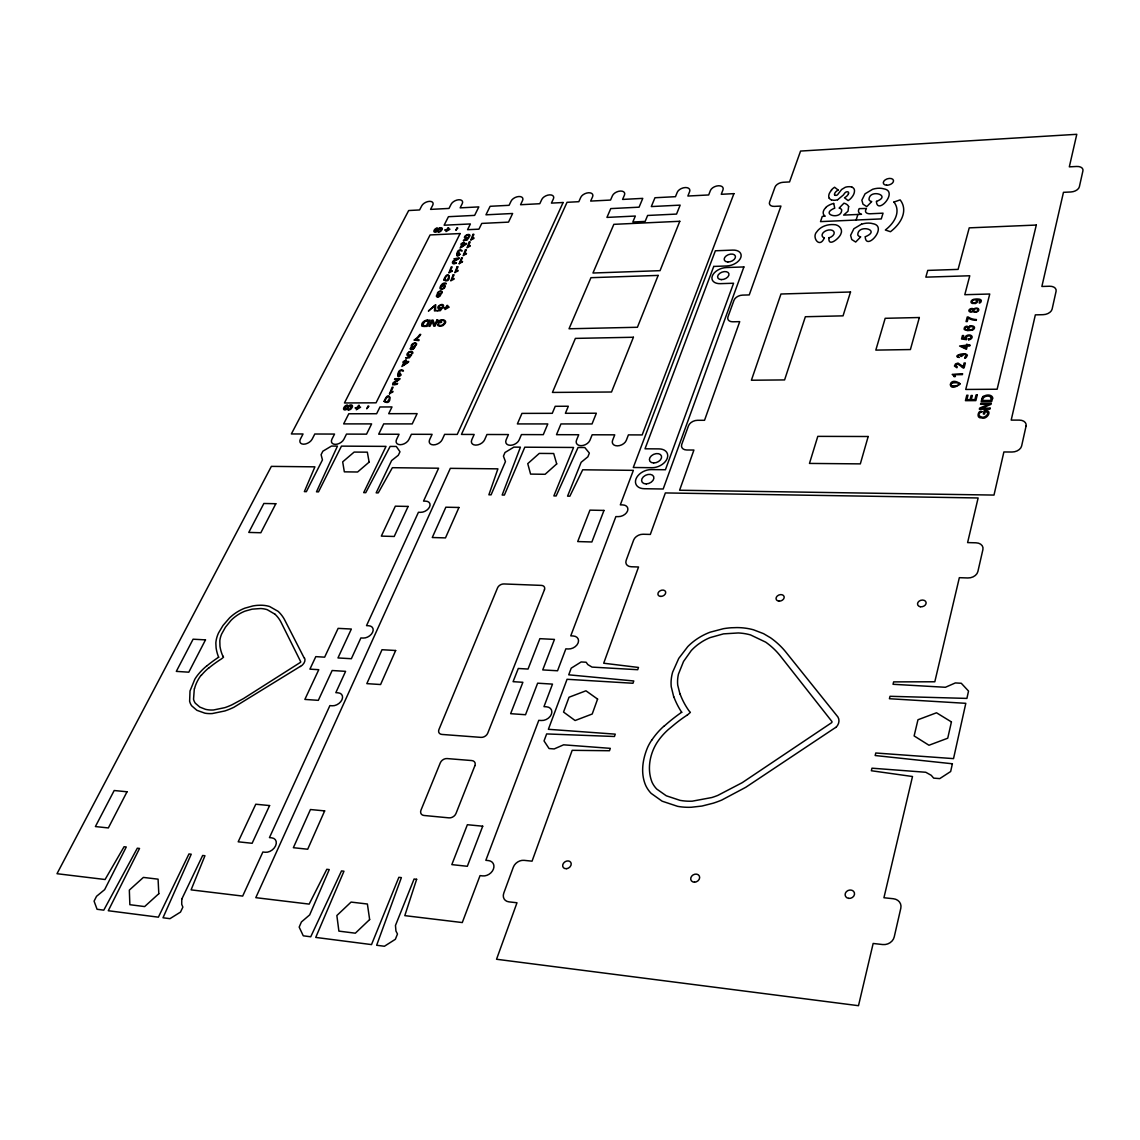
<?xml version="1.0" encoding="UTF-8"?>
<svg xmlns="http://www.w3.org/2000/svg" width="1140" height="1140" viewBox="0 0 1140 1140"><rect width="100%" height="100%" fill="white"/><g stroke="black" fill="none" stroke-linecap="round" stroke-linejoin="round"><path stroke-width="1.5" d="M385.049 401.38L385.22 400.439A12.64 7.795 -27.9 0 1 386.474 397.988L387.23 397.176A1.724 1.069 -28 0 1 389.638 397.133L389.424 398.259A11.771 7.225 -28.2 0 1 388.07 400.867L387.344 401.594A1.681 1.04 -28 0 1 385.078 401.536M968.644 339.748L968.744 338.865M992.384 398.715L991.715 401.465L981.227 401.508L981.868 398.886M976.196 320.383L976.424 319.514A13.737 8.949 -14.5 0 1 973.745 319.243A15.917 10.36 -14.5 0 1 968.202 316.977L967.233 317.006L966.05 321.58L967.261 321.551L968.159 318.089M194.299 688.831L193.543 699.262A25.365 16.687 -35.6 0 0 195.325 703.223L199.842 707.099L205.457 709.322A34.271 22.558 -35.4 0 0 213.565 709.978L224.851 707.641A53.024 34.727 -35.1 0 0 231.962 704.805L243.433 698.62L300.476 662.354A1.995 1.339 -33.8 0 0 300.732 661.756L281.238 622.639A69.583 45.329 -34.9 0 0 274.854 614.075M856.111 220.02L857.879 214.519M974.415 328.078L974.073 328.847A3.135 2.066 -14.7 0 1 972.164 330.158M448.79 276.963L448.889 275.98A1.639 0.955 -25.7 0 0 446.609 276.037L445.94 276.806A11.97 7.025 -25.6 0 0 444.828 279.001L444.671 279.856M451.853 271.334L452.209 270.622A6.797 3.976 -25.6 0 0 449.873 271.577L452.167 266.917L451.241 266.959L448.889 272.916A5.429 3.178 -25.6 0 1 451.853 271.391M441.636 285.869L443.531 283.86L446.324 283.817A2.18 1.282 -25.8 0 0 445.598 283.091L444.401 283.048A2.736 1.61 -25.8 0 0 442.405 283.874L442.064 284.173A4.189 2.465 -25.8 0 0 441.565 284.672L440.781 285.798A13.851 8.165 -25.7 0 0 440.368 286.625L439.969 287.893A3.32 1.952 -25.9 0 0 440.011 288.306A2.793 1.639 -25.9 0 0 441.622 289.218M400.525 373.692C400.667 373.393 397.347 371.455 401.508 370.472C405.213 372.951 403.104 368.006 399.399 370.643C396.934 373.664 396.891 379.948 401.038 374.618A1.61 0.983 -27.5 0 1 398.416 375.73A1.61 0.983 -27.5 0 1 398.957 373.834M459.434 253.379C459.249 253.308 456.641 250.843 460.646 250.501C464.222 252.752 460.916 247.751 457.952 250.942C456.1 253.878 456.185 258.88 459.962 254.191M410.215 355.381L408.975 357.077L405.612 357.903L409.374 357.846L411.797 354.526L410.956 354.426A2.052 1.24 -27.1 0 1 408.149 354.526A2.052 1.24 -27.1 0 1 409.816 352.303A2.052 1.24 -27.1 0 1 411.868 353.215M441.123 308.313L439.926 309.952L436.62 310.778L440.339 310.679L442.691 307.472L441.85 307.387A2.023 1.197 -26.1 0 1 439.071 307.515A2.023 1.197 -26.1 0 1 440.681 305.363A2.023 1.197 -26.1 0 1 442.733 306.218M467.657 238.032L466.517 239.571L463.296 240.397L466.916 240.241L469.167 237.22L468.341 237.163A1.952 1.126 -25 0 1 465.647 237.334A1.952 1.126 -25 0 1 467.186 235.296A1.952 1.126 -25 0 1 469.181 236.066M824.377 237.69C819.817 249.176 811.409 237.291 816.725 231.905C820.415 226.546 827.327 224.167 833.654 224.609C838.556 224.323 843.401 229.254 840.807 234.099C839.197 238.46 827.683 247.864 828.965 237.605M835.734 727.377L745.731 787.312L721.677 800.095A88.92 69.141 -25.4 0 1 713.184 803.201L701.955 806.051L691.196 807.263A61.019 47.908 -25.7 0 1 677.659 806.351L662.141 801.192L651.139 793.369A46.982 36.936 -26.4 0 1 645.739 785.531C640.381 773.319 642.618 759.069 647.72 747.156A50.474 39.558 -26 0 1 651.667 740.188M439.185 228.242L437.888 229.425A24.14 13.837 -25.2 0 0 437.389 230.023L435.722 231.377L434.924 230.494A4.389 2.508 -25.4 0 1 435.138 230.038L435.651 229.397A1.439 0.827 -25.5 0 1 436.463 228.926L437.475 228.029A2.551 1.454 -25.5 0 0 436.164 228.356A2.365 1.339 -25.5 0 0 435.152 229.012L435.01 229.126A4.46 2.537 -25.4 0 0 434.197 230.252A4.061 2.309 -25.4 0 0 433.898 231.292L433.941 231.506A2.166 1.226 -25.5 0 0 434.197 231.905A2.109 1.197 -25.5 0 0 437.033 231.477M300.39 666.344L233.843 707.299A58.211 38.119 -35.1 0 1 224.879 710.947L212.254 713.555A38.233 25.166 -35.4 0 1 204.872 713.17L196.892 710.305L191.705 705.831A29.441 19.352 -35.6 0 1 189.625 701.257L190.01 690.982L194.783 679.326A31.963 21.005 -35.4 0 1 198.374 674.239A41.468 27.346 -35.4 0 1 206.882 665.774M396.934 381.116L393.414 383.824L394.768 384.579L397.646 383.339L396.82 384.337L392.659 384.821L393.2 382.655L397.589 379.991A4.204 2.565 -27.6 0 0 398.43 379.463L394.54 379.506L394.924 378.708L400.097 378.651A2.095 1.282 -27.6 0 1 399.713 379.221A7.709 4.702 -27.6 0 1 396.905 381.059M455.615 259.863C450.955 260.504 451.483 266.147 456.47 262.87C456.727 262.927 449.431 263.625 456.299 260.177M455.743 259.792L456.912 259.165A3.976 2.309 -25.4 0 0 457.696 258.68L453.948 258.823L459.278 257.911A1.981 1.154 -25.4 0 1 458.921 258.424M957.971 385.363L956.161 385.762M837.601 199.785L843.386 194.983A23.014 13.965 -17.4 0 1 845.125 192.674L845.467 192.404A1.796 1.083 -17.7 0 1 846.906 191.805A1.895 1.14 -17.7 0 1 848.502 192.346A4.546 2.75 -17.8 0 1 848.459 193.643M893.874 202.079L900.13 199.899A41.097 25.223 -17.3 0 1 890.468 231.719L885.324 230.009A36.138 22.173 -17.4 0 0 893.931 202.051M861.584 224.124L853.874 228.741L850.597 235.339L851.737 239.5L855.684 242.051L860.729 236.849A6.284 3.89 -17.3 0 1 857.807 234.926C857.579 223.597 881.776 229.952 865.488 236.65M952.043 383.111L953.582 382.826A14.535 9.89 -15 0 1 957.358 382.841L958.526 383.168M972.092 330.201L967.547 330.629L964.426 329.617A3.021 1.995 -14.8 0 1 964.112 328.976L964.511 327.437A2.636 1.738 -14.8 0 1 966.065 326.368L967.162 326.14L967.062 326.995A2.537 1.667 -14.8 0 0 965.822 327.365A1.867 1.226 -14.8 0 0 965.309 328.976M834.409 208.278C819.232 214.619 841.876 220.49 841.676 209.845A5.971 3.634 -17.9 0 0 839.111 208.107L843.956 203.177A12.284 7.495 -17.9 0 1 848.687 206.625M876.575 201.353C892.25 195.41 868.937 188.357 869.022 199.742A6.17 3.748 -17.1 0 0 871.744 201.566L866.813 206.611L863.009 204.217L861.854 200.213L865.06 193.814L872.642 189.283A14.321 8.707 -17.1 0 1 883.87 188.855C898.99 191.335 877.087 215.759 876.418 201.381M970.197 326.097L971.551 325.912A4.018 2.651 -14.7 0 1 973.418 326.24A3.164 2.08 -14.7 0 1 974.444 328.078M975.227 303.397L972.534 303.454A3.135 2.038 -14.7 0 1 971.579 303.012A3.263 2.123 -14.7 0 1 971.266 302.698A2.964 1.924 -14.7 0 1 971.024 302.143L971.066 301.487A3.292 2.138 -14.7 0 1 973.118 299.521A3.89 2.522 -14.7 0 1 973.888 299.279L976.054 298.993A16.231 10.574 -14.7 0 1 977.393 298.979L979.189 299.136A4.902 3.192 -14.6 0 1 979.958 299.336L980.372 299.521A3.206 2.08 -14.6 0 1 981.298 300.946L980.885 302.072A2.551 1.653 -14.6 0 1 979.36 303.112C978.49 303.212 982.338 298.794 977.023 299.806M438.558 324.159C435.038 326.24 442.776 327.123 443.945 324.629C449.844 319.913 438.9 317.205 438.017 323.076L441.679 322.278L439.399 322.335C440.168 318.887 447.507 320.497 443.531 323.988A3.078 1.853 -26.2 0 1 440.268 325.513A3.078 1.853 -26.2 0 1 438.43 324.188M468.953 236.108L469.894 235.994A2.779 1.596 -25 0 0 468.996 234.527A2.779 1.596 -25 0 0 466.146 235.225A2.893 1.667 -25 0 0 464.593 237.889A2.893 1.667 -25 0 0 467.714 238.217M442.491 306.261L443.46 306.161A2.879 1.71 -26.1 0 0 442.562 304.565A2.879 1.71 -26.1 0 0 439.627 305.264A2.993 1.781 -26.1 0 0 437.988 308.113A2.993 1.781 -26.1 0 0 441.194 308.527M411.184 347.857L410.101 348.612A2.294 1.382 -27 0 0 410.842 349.396L412.538 349.367A2.622 1.582 -27 0 0 413.407 349.054L416.656 344.081A2.793 1.681 -26.9 0 0 415.715 343.083L414.932 342.983M411.626 353.272L412.609 353.172M441.679 289.19L442.434 289.09A2.537 1.496 -25.9 0 0 443.175 288.833A2.793 1.639 -25.9 0 0 443.674 288.577A2.679 1.582 -25.9 0 0 444.5 287.907L445.312 286.268A2.608 1.539 -25.9 0 0 445.213 285.798A2.75 1.624 -25.9 0 0 444.899 285.428A2.365 1.397 -25.9 0 0 444.23 285.185A2.736 1.61 -25.9 0 0 443.788 285.171A2.608 1.539 -25.9 0 0 441.422 286.055M459.221 263.725L461.543 257.825L462.455 257.783L460.19 262.399A6.769 3.962 -25.3 0 1 462.526 261.473L462.184 262.157A5.415 3.164 -25.3 0 0 459.192 263.711M427.372 320.212L430.165 320.141L427.101 326.368L424.422 326.425M415.316 339.919L419.149 339.848L418.779 340.603L414.02 340.091A13.78 8.237 -26.9 0 0 418.522 336.143A11.899 7.111 -26.9 0 0 419.805 334.419L420.745 334.405A12.554 7.51 -26.9 0 1 415.274 339.863M954.194 376.556L955.406 376.542A8.208 5.543 -15.1 0 0 954.365 374.718L962.388 374.632L962.616 373.735L952.185 374.419A6.569 4.432 -15.1 0 1 954.08 376.585M389.495 393.87L392.146 387.244L393.101 387.23L390.564 392.402A7.168 4.403 -27.9 0 1 393.015 391.419L392.63 392.189A5.743 3.52 -27.9 0 0 389.467 393.841M961.12 356.478C962.231 356.549 964.298 352.588 966.264 355.253C962.559 359.613 966.079 359.228 967.39 355.195C965.267 351.362 951.031 356.521 959.41 357.404A1.853 1.24 -14.9 0 1 958.213 355.495A1.853 1.24 -14.9 0 1 961.277 355.096M965.495 338.594L962.944 338.267L963.642 335.545L962.431 335.573L961.533 339.007L966.535 339.649L966.934 338.822A2.365 1.568 -14.7 0 1 967.504 336.272A2.365 1.568 -14.7 0 1 970.881 336.742A2.365 1.568 -14.7 0 1 968.758 339.079M952.171 385.705L951.245 385.434M838.028 189.938L834.594 187.245A12.027 7.268 -17.8 0 0 831.331 190.095M274.811 614.104L267.259 609.701A34.642 22.586 -34.1 0 0 260.69 608.532L252.211 609.145L245.228 611.068A26.163 17.014 -33.9 0 0 237.719 614.916L236.692 615.614A27.403 17.827 -34 0 0 231.049 620.345L225.407 627.271L221.602 634.096A31.293 20.392 -34 0 0 219.82 640.78L219.963 646.18A78.247 51.471 -33.1 0 0 222.913 656.241M304.294 658.222L284.943 620.445A73.972 48.194 -34.9 0 0 278.132 611.368L269.667 606.551A39.658 25.864 -34.1 0 0 260.704 605.226L257.384 605.354A44.375 28.97 -34.2 0 0 252.852 605.953L244.872 608.161A30.181 19.622 -33.9 0 0 237.448 611.838A32.034 20.848 -34 0 0 235.068 613.405A31.35 20.392 -33.9 0 0 229.511 617.951L222.998 625.49L218.566 632.899A36.38 23.726 -34 0 0 215.845 643.031L216.101 647.862A85.03 55.96 -33 0 0 218.652 657.267M222.998 656.198L223.511 657.224L222.058 658.407A3.135 2.038 -34.9 0 1 221.459 658.877A85.828 57.584 -35.6 0 0 208.919 667.926M848.616 206.639L848.003 211.228L843.629 215.104L861.512 214.292A8.664 5.287 -17.3 0 1 858.862 212.425A7.51 4.589 -17.3 0 1 858.677 209.831L858.904 209.19A4.389 2.679 -17.4 0 1 859.232 208.606L866.443 208.506A6.783 4.147 -17.2 0 0 865.987 209.304L865.745 209.931A6.413 3.919 -17.2 0 0 865.673 211.883A6.042 3.705 -17.2 0 0 866.842 213.109A5.871 3.591 -17.2 0 0 868.423 213.636A6.812 4.161 -17.2 0 0 870.119 213.779L883.044 213.166L881.263 218.909L820.515 221.616L822.268 216.415L825.218 216.172A10.431 6.356 -18 0 1 823.451 214.178A10.873 6.626 -18 0 1 825.816 207.637M679.967 694.018L677.716 685.111A49.59 37.763 -23.4 0 1 678.443 674.153L683.53 661.471L691.211 650.641A43.063 32.675 -23.4 0 1 698.393 644.2L701.556 642.034A41.111 31.179 -23.4 0 1 710.02 637.63L723.501 633.869L738.321 632.957A54.919 41.881 -23.5 0 1 750.476 634.894L765.695 642.148A110.338 84.901 -25.4 0 1 780.544 656.212L831.972 721.577A3.235 2.551 -19.9 0 1 831.773 722.589L742.226 782.667L717.758 795.435A80.983 62.985 -25.4 0 1 711.845 797.53L692.222 801.178A54.535 42.821 -25.7 0 1 680.138 800.38L666.287 795.791L656.711 789.037A40.484 31.82 -26.3 0 1 652.052 782.24C646.879 769.272 649.757 753.825 657.239 742.268A59.223 46.626 -25.6 0 1 668.068 729.771L674.481 724.427A116.508 93.551 -24.5 0 1 687.278 715.036M673.697 696.725L671.232 686.707A57.527 43.819 -23.4 0 1 672.629 672.173L678.742 658.421L687.791 646.594A49.262 37.378 -23.4 0 1 694.688 640.595A50.701 38.504 -23.4 0 1 698.336 638.087A47.752 36.224 -23.4 0 1 710.12 632.201L723.416 628.696A70.409 53.837 -23.6 0 1 731.239 627.769L737.096 627.584A62.871 47.951 -23.5 0 1 753.554 629.822L763.544 633.655L770.498 637.759A117.32 90.274 -25.4 0 1 786.329 652.664L837.9 716.96A11.286 8.921 -19.9 0 1 835.891 727.477M865.217 236.721C865.816 251.783 888.288 226.404 873.026 223.725A14.535 9.006 -17.3 0 0 861.598 224.181M833.753 203.39L834.736 208.192M982.01 411.811C979.004 408.619 975.213 418.508 981.426 417.896C987.14 420.404 993.638 409.003 984.134 410.742L983.35 414.02L984.561 414.02L985.102 411.768C991.501 411.725 984.661 419.434 980.785 416.656A3.734 2.565 -14.1 0 1 979.06 414.191A3.734 2.565 -14.1 0 1 981.982 411.711M424.451 326.368A5.572 3.334 -26.5 0 1 422.014 326.111M422.27 325.883A4.774 2.85 -26.5 0 1 422.741 322.392A4.774 2.85 -26.5 0 1 427.443 319.998M408.747 352.174A2.936 1.767 -27.1 0 1 411.725 351.476A2.936 1.767 -27.1 0 1 412.68 353.158M410.272 355.609A3.05 1.838 -27.1 0 1 407.051 355.139A3.05 1.838 -27.1 0 1 408.79 352.246M411.212 347.857A2.195 1.325 -27 0 0 411.198 348.569A1.61 0.969 -27 0 0 412.951 348.598M415.017 346.332A2.608 1.568 -26.9 0 1 412.253 347.216A2.451 1.468 -26.9 0 1 411.583 346.916A2.893 1.738 -26.9 0 1 411.269 346.531A2.708 1.624 -26.9 0 1 411.17 346.019L411.412 345.206A3.491 2.109 -26.9 0 1 412.409 343.952A2.736 1.653 -26.9 0 1 414.932 342.969M414.875 346.361A4.46 2.693 -27 0 1 413.079 348.712M399.057 373.991A2.266 1.382 -27.5 0 1 400.368 373.678M444.7 279.998A1.596 0.941 -25.7 0 0 446.923 279.998L447.55 279.3A11.144 6.527 -25.8 0 0 448.747 276.963M459.805 254.206A1.525 0.884 -25.3 0 1 457.468 255.246A1.525 0.884 -25.3 0 1 457.938 253.55M458.038 253.693A2.152 1.254 -25.3 0 1 459.278 253.379M459.007 258.466A7.31 4.247 -25.4 0 1 456.285 260.12M439.157 228.2A2.309 1.311 -25.4 0 1 442.12 228.542M442.22 228.513A3.776 2.152 -25.4 0 1 441.95 229.71L441.151 230.864A2.907 1.653 -25.4 0 1 438.188 232.218L438.515 231.506A2.565 1.468 -25.4 0 0 439.555 231.235A1.653 0.941 -25.4 0 0 440.111 230.907L441.223 228.798L439.313 228.998A2.936 1.667 -25.4 0 0 439 229.297L437.461 231.064A3.121 1.767 -25.5 0 1 437.005 231.463M352.388 405.982A2.508 1.525 -28.7 0 0 349.282 405.413L347.871 406.809A26.177 16.088 -28.5 0 0 347.315 407.507L345.591 409.003L344.679 407.921A4.76 2.907 -28.7 0 1 344.95 407.379L345.52 406.652A1.568 0.955 -28.8 0 1 346.403 406.139L347.515 405.113A2.764 1.681 -28.8 0 0 346.118 405.441A2.565 1.568 -28.8 0 0 345.007 406.168L344.864 406.31A4.845 2.95 -28.8 0 0 343.938 407.607A4.403 2.693 -28.8 0 0 343.567 408.818L343.596 409.075A2.351 1.425 -28.8 0 0 343.853 409.574A2.28 1.397 -28.8 0 0 346.859 409.203A3.377 2.052 -28.8 0 0 347.329 408.747L349.054 406.724A3.178 1.938 -28.7 0 1 349.396 406.353L351.434 406.225L350.251 408.605A1.796 1.097 -28.7 0 1 349.538 409.046A2.779 1.696 -28.7 0 1 348.413 409.303L348.028 410.158A3.149 1.924 -28.7 0 0 351.262 408.704L352.16 407.351A4.104 2.494 -28.7 0 0 352.488 405.94M440.24 294.206A2.223 1.311 -26 0 1 439.427 296.457A2.223 1.311 -26 0 1 436.549 296.557A2.223 1.311 -26 0 1 437.917 294.291M437.86 294.405A2.608 1.539 -26 0 1 438.644 291.712A2.608 1.539 -26 0 1 442.12 291.626A2.608 1.539 -26 0 1 440.168 294.348M825.602 207.566A12.284 7.481 -18 0 1 833.54 203.476M824.177 237.875A6.27 3.876 -18.1 0 1 824.505 231.562A6.27 3.876 -18.1 0 1 833.71 231.392A6.27 3.876 -18.1 0 1 829.25 237.776M834.452 194.869A7.011 4.232 -17.8 0 1 838.156 190.066M834.68 194.812A1.738 1.054 -17.9 0 0 836.105 195.368A1.582 0.955 -17.9 0 0 837.487 194.755L837.644 194.584A19.579 11.785 -18.2 0 0 838.841 193.016L841.662 189.468L845.196 187.331A6.612 3.99 -17.7 0 1 848.274 186.732A8.18 4.945 -17.7 0 1 851.908 187.088M851.865 187.145A7.923 4.788 -17.7 0 1 853.86 188.613A10.702 6.47 -17.8 0 1 854.487 190.793A17.684 10.673 -17.9 0 1 851.665 197.462A12.797 7.738 -17.8 0 1 848.131 200.597L844.469 197.776A8.507 5.144 -17.8 0 0 848.502 193.643M837.587 199.742A7.168 4.332 -17.9 0 1 831.431 199.757M831.331 199.856A8.222 4.959 -17.9 0 1 829.35 198.246M829.151 198.317A14.478 8.749 -17.8 0 1 831.587 190.166M951.073 385.434A1.938 1.311 -15 0 1 951.786 383.211M958.583 383.111A1.995 1.354 -14.9 0 1 957.999 385.42M956.161 385.719A13.509 9.12 -14.9 0 1 952.171 385.705M963.272 367.721A2.422 1.624 -14.7 0 0 964.127 367.807L965.352 362.99L964.112 363.005L963.2 366.624A4.845 3.249 -14.7 0 1 962.516 366.097L958.013 363.076L955.534 363.888L954.437 366.026L956.859 367.764L957.272 366.866L955.548 365.498L957.657 363.974L960.792 366.011A8.906 5.971 -14.6 0 0 963.143 367.821M960.991 355.253A2.608 1.738 -14.9 0 1 961.163 356.321M968.644 339.805A3.377 2.237 -14.7 0 0 971.779 338.096A3.377 2.237 -14.7 0 0 971.365 335.687A3.506 2.323 -14.7 0 0 966.763 335.545A3.506 2.323 -14.7 0 0 965.11 338.751M969.256 326.425A3.007 1.981 -14.7 0 1 970.111 326.111M965.096 329.147A5.13 3.377 -14.7 0 0 968.644 329.66A3.007 1.981 -14.7 0 1 967.874 327.665A2.821 1.853 -14.7 0 1 968.558 326.909A3.334 2.195 -14.7 0 1 969.314 326.425M976.21 320.34A14.507 9.448 -14.5 0 1 968.259 318.003M973.204 311.277A2.608 1.696 -14.7 0 1 969.428 311.633A2.608 1.696 -14.7 0 1 970.083 309.011A2.608 1.696 -14.7 0 1 973.731 309.154M973.531 309.168A3.064 1.995 -14.6 0 1 978.134 308.555A3.064 1.995 -14.6 0 1 977.279 311.733A3.064 1.995 -14.6 0 1 972.962 311.277M976.781 299.82A2.893 1.881 -14.7 0 1 977.664 301.43A3.206 2.08 -14.7 0 1 977.493 301.858A2.779 1.796 -14.7 0 1 976.866 302.599A3.206 2.08 -14.7 0 1 975.071 303.539M981.968 398.886A6.74 4.603 -14 0 1 983.136 396.335M983.464 396.492A5.771 3.947 -14 0 1 989.705 395.209A5.771 3.947 -14 0 1 992.755 398.686M194.513 688.788A37.335 24.61 -35.3 0 1 200.996 675.35M201.281 675.436A37.064 24.439 -35.4 0 1 208.848 667.855M304.565 658.051A7.595 5.102 -33.9 0 1 300.476 666.501M206.939 665.831A93.893 63.071 -35.6 0 1 218.695 657.182M651.724 740.216A66.263 52.169 -25.6 0 1 663.793 726.266M663.922 726.365A151.891 123.163 -24.1 0 1 681.734 712.215M681.706 712.343A135.746 103.327 -20.4 0 1 673.769 696.697M680.067 693.975A124.859 95.048 -20.5 0 0 688.93 710.733L690.37 712.372L688.175 714.353A4.959 3.819 -25.4 0 1 687.306 715.065M991.273 397.931L990.76 400.453L982.68 400.482C982.11 396.022 989.705 394.497 991.273 397.931M181.773 899.132L181.73 904.348L182.87 907.112L180.505 912.085L169.96 918.669L163.006 917.771L191.235 854.202L188.955 853.96L158.389 917.173L108.272 910.732L139.536 848.445L137.313 848.203L103.783 910.148L97.071 909.278L94.078 901.142L96.544 896.297L104.652 889.627L126.269 846.977L124.075 846.735L105.079 879.51L57 873.71L271.377 466.374L314.911 466.844L304.352 491.625L306.361 491.654L322.449 459.905L321.095 454.675L322.862 451.212L331.469 446.068L337.454 446.111L316.478 491.825L318.502 491.867L341.459 446.125L386.032 446.381L363.674 492.637L365.741 492.68L390.136 446.41L396.307 446.453L399.983 451.753L398.302 455.273L391.618 460.546L376.157 492.851L378.252 492.893L392.374 467.699L438.601 468.212L423.539 501.116L425.676 501.158A7.453 4.888 -28.8 0 1 429.595 506.873A7.453 4.888 -28.8 0 1 420.575 512.33L418.423 512.288L366.524 625.632L368.747 625.746A7.88 5.358 -32.1 0 1 372.623 632.244A7.88 5.358 -32.1 0 1 363.118 638.058L360.881 637.944L351.362 658.721L337.967 657.937L351.348 629.038L338.124 628.368L324.644 657.167L315.809 656.64L309.909 669.151L318.772 669.693L304.865 699.418L318.317 700.345L332.139 670.519L345.591 671.346L335.83 692.664L338.081 692.821A8.123 5.6 -34.1 0 1 341.943 699.775A8.123 5.6 -34.1 0 1 332.168 705.788L329.887 705.617L269.453 837.615L271.805 837.857A8.678 6.142 -38.8 0 1 275.581 845.823A8.678 6.142 -38.8 0 1 265.221 852.264L262.87 852.008L242.678 896.083L191.093 889.87L204.944 855.727L202.649 855.485L181.773 899.132M435.608 304.808L435.566 310.878L434.468 310.906L434.725 305.52L428.384 311.078L435.608 304.808M443.731 279.856C452.566 285.043 449.431 266.219 443.731 279.799M384.066 401.408C393.343 407.236 390.179 386.318 384.066 401.408M960.194 383.767C946.756 394.967 947.582 374.69 960.194 383.767M422.869 324.558L423.524 325.613L426.417 325.669L428.768 320.882L424.935 321.452L422.883 324.472M1026.071 426.032L1021.625 446.011A8.393 5.885 -13.1 0 1 1012.064 452.01L1003.884 451.967L993.995 495.074L679.597 490.228L693.918 450.043L686.822 450.001A7.667 5.201 -22.1 0 1 681.763 444.344L688.489 425.804A7.609 5.116 -21.8 0 1 697.495 420.304L704.534 420.29L739.718 321.637L732.92 321.793A7.282 4.646 -20.3 0 1 727.961 316.906L734.003 300.248A7.239 4.589 -20.1 0 1 742.51 295.118L749.251 294.918L780.943 206.069L774.416 206.383A6.954 4.175 -19.1 0 1 769.571 202.151L775.015 187.103A6.911 4.118 -19 0 1 783.08 182.286L789.55 181.93L800.565 151.064L1076.787 134.306L1069.32 166.853L1076.644 166.469A7.553 4.56 -13.1 0 1 1082.929 170.815L1079.366 186.775A7.595 4.631 -13 0 1 1070.873 191.976L1063.463 192.332L1041.875 286.468L1049.555 286.24A7.923 5.116 -13 0 1 1056.082 291.298L1052.12 309.111A7.98 5.201 -13 0 1 1043.114 314.683L1035.348 314.868L1011.194 420.104L1019.288 420.104A8.336 5.771 -13 0 1 1026.071 426.032M952.385 763.772L950.66 771.524L939.759 778.606L933.674 778.135L931.238 775.314L925.765 772.265L871.986 768.189L871.345 770.74L912.499 776.511L883.928 897.75L893.318 898.733A9.776 8.422 -18.5 0 1 900.814 908.21L894.23 936.923A9.861 8.593 -19.4 0 1 882.673 944.547L873.154 943.464L858.491 1005.694L496.541 959.253L516.99 902.766L508.925 901.854A9.149 7.168 -35.8 0 1 503.795 893.076L513.314 867.184A9.049 7.054 -34.7 0 1 524.072 860.344L532.052 861.17L572.18 750.319L609.472 750.733L610.313 748.353L563.602 744.819L554.168 748.937L549.053 748.538L544.036 740.929L546.644 733.932L614.446 736.497L615.258 734.146L548.383 729.301L567.065 679.283L632.985 683.259L633.783 680.979L568.732 674.823L571.211 668.168L581.158 661.955L586.145 662.24L587.827 664.591L592.03 667.1L637.702 669.707L638.486 667.456L603.701 663.224L638.543 566.993L631.218 566.751A7.994 5.671 -24.8 0 1 626.173 560.353L633.626 540.075A7.937 5.586 -24.3 0 1 643.074 534.247L650.327 534.432L665.361 492.936L978.12 497.966L967.604 542.597L975.982 542.811A8.678 6.384 -13.8 0 1 982.908 549.566L977.878 571.567A8.735 6.498 -13.9 0 1 967.817 577.966L959.339 577.681L934.814 681.777L893.632 681.891L893.033 684.285L945.416 687.278L955.363 682.931L961.277 683.273L968.53 691.068L966.905 698.407L890.027 696.298L889.414 698.72L965.808 703.323L953.524 758.627L875.791 752.998L875.164 755.521L952.385 763.772M951.43 721.919L947.739 738.207L928.972 745.247L914.123 735.927L917.971 719.753L936.51 712.785L951.43 721.919M1036.289 225.05L997.144 389.224L965.737 389.453L989.748 294.02L964.796 294.704L969.769 275.766L925.837 277.148L927.746 270.408L958.085 269.396L969.228 227.858L1036.289 225.05M990.119 408.163L989.876 409.189L979.36 409.217L979.616 408.134L988.608 404.258L980.557 404.287L980.799 403.275L991.301 403.232L991.045 404.315L982.053 408.191L990.119 408.163M977.236 394.996L975.854 400.61L965.438 400.667L966.791 395.238L967.988 395.238L966.891 399.641L970.097 399.627L971.123 395.495L972.32 395.48L971.294 399.627L974.899 399.613L976.04 394.996L977.236 394.996M969.884 345.163L969.67 346.047L967.276 346.09L966.449 349.296L959.595 346.033L966.335 345.221L966.577 344.266L969.884 345.163M966.107 346.104L965.509 348.427L961.59 346.175L966.107 346.104M919.353 317.519L910.404 349.553L875.819 350.108L885.181 318.302L919.353 317.519M868.181 436.506L860.33 463.88L809.471 463.424L817.793 436.364L868.181 436.506M850.511 291.997L843.044 315.851L805.367 316.735L784.591 379.919L751.402 380.233L780.971 294.006L850.511 291.997M416.642 879.296L404.8 915.634L462.284 922.559L480.04 875.62L482.662 875.905A9.006 6.94 -35.6 0 0 493.421 869.093A9.006 6.94 -35.6 0 0 488.447 860.586L485.839 860.315L538.793 720.337L541.315 720.509A8.45 6.27 -29.9 0 0 551.432 714.182A8.45 6.27 -29.9 0 0 546.488 706.8L543.98 706.643L552.501 684.114L537.638 683.188L525.526 714.723L510.635 713.683L522.875 682.29L513.086 681.677L518.287 668.482L528.034 669.052L539.875 638.671L554.453 639.412L542.74 669.907L557.546 670.776L565.853 648.845L568.304 648.974A8.208 5.957 -27.7 0 0 578.151 642.846A8.208 5.957 -27.7 0 0 573.221 635.978L570.755 635.849L615.885 516.591L618.25 516.634A7.78 5.386 -24.5 0 0 627.57 510.92A7.78 5.386 -24.5 0 0 622.668 504.906L620.317 504.863L633.37 470.35L582.697 469.794L569.857 496.185L567.563 496.157L581.144 462.299L587.898 456.784L589.366 453.093L584.792 447.536L578.051 447.493L556.149 495.957L553.869 495.914L573.562 447.464L524.799 447.194L504.379 495.059L502.156 495.031L520.424 447.165L513.869 447.122L505.006 452.495L503.438 456.114L505.447 461.6L491.084 494.831L488.875 494.803L497.909 468.853L450.328 468.341L255.802 897.665L309.168 904.106L326.81 869.293L329.246 869.578L309.681 914.893L301.416 921.961L299.179 927.105L303.269 935.812L310.736 936.781L341.501 870.931L343.966 871.216L315.737 937.422L371.512 944.59L398.857 877.315L401.38 877.601L376.656 945.26L384.408 946.257L395.366 939.289L397.475 934.002L395.951 931.038L395.466 925.466L414.091 879.011L416.642 879.296M597.588 699.091L592.216 714.01L575.101 720.523L563.545 712.058L569.031 697.238L585.946 690.797L597.588 699.091M743.893 266.931L663.181 489.003L644.186 488.718A12.868 8.806 -23.5 0 1 635.978 479A12.868 8.806 -23.5 0 1 651.282 469.595L665.432 469.737L733.576 283.233L720.295 283.661A11.856 7.381 -20.4 0 1 712.315 275.98A11.856 7.381 -20.4 0 1 726.28 267.558L743.893 266.931M713.754 266.432L645.012 448.804L658.963 448.889A12.754 8.65 -23.1 0 1 667.214 458.394A12.754 8.65 -23.1 0 1 651.98 467.699L633.284 467.5L715.379 250.786L732.749 250.102A11.771 7.268 -20.2 0 1 740.772 257.626A11.771 7.268 -20.2 0 1 726.864 265.962L713.754 266.432M733.918 193.643L642.176 434.924L628.411 434.882L626.288 440.382A7.524 5.016 -23.8 0 1 617.296 445.868A7.524 5.016 -23.8 0 1 612.593 440.325L614.745 434.839L592.159 434.782L589.964 440.24A7.453 4.931 -24.6 0 1 581.029 445.683A7.453 4.931 -24.6 0 1 576.512 440.183L578.721 434.739L556.505 434.682L560.966 423.938L592.03 423.952L596.348 413.222L565.397 413.293L568.318 406.239L555.223 406.296L552.273 413.321L521.949 413.393L517.375 423.923L547.798 423.938L543.295 434.654L521.436 434.582L519.142 439.955A7.339 4.774 -26.2 0 1 510.293 445.298A7.339 4.774 -26.2 0 1 506.117 439.897L508.44 434.554L486.951 434.497L484.6 439.812A7.282 4.688 -26.9 0 1 475.808 445.113A7.282 4.688 -26.9 0 1 471.789 439.755L474.169 434.454L461.458 434.426L567.036 202.307L578.821 201.695L580.759 197.377A6.555 3.805 -22.7 0 1 588.596 192.76A6.555 3.805 -22.7 0 1 592.586 196.764L590.663 201.082L610.555 200.056L612.451 195.71A6.612 3.848 -22.1 0 1 620.331 191.05A6.612 3.848 -22.1 0 1 624.449 195.068L622.582 199.429L642.775 198.374L639.07 207.181L610.769 208.591L606.936 217.412L635.336 216.044L632.828 222.001L645.14 221.431L647.62 215.46L676.547 214.078L680.153 205.129L651.311 206.568L654.973 197.747L675.478 196.679L677.26 192.275A6.726 3.962 -20.9 0 1 685.226 187.559A6.726 3.962 -20.9 0 1 689.629 191.62L687.862 196.037L708.681 194.954L710.405 190.522A6.783 4.018 -20.3 0 1 718.414 185.763A6.783 4.018 -20.3 0 1 722.974 189.853L721.264 194.299L733.918 193.643M482.719 826.201L467.329 866.286L451.825 864.619L467.372 824.719L482.719 826.201M603.986 510.421L591.874 541.97L577.709 541.571L589.95 510.136L603.986 510.421M474.896 765.667L456 813.476A5.828 4.361 -34.7 0 1 449.032 817.865L423.98 815.471A5.8 4.304 -35.2 0 1 420.974 810.169L440.311 762.817A5.671 4.161 -33.5 0 1 447.108 758.57L471.789 760.565A5.7 4.218 -33 0 1 474.896 765.667M544.464 589.679L487.749 733.163A5.629 4.133 -31.9 0 1 480.995 737.381L441.893 734.431A5.586 4.047 -32.7 0 1 438.943 729.529L497.567 587.827A5.258 3.662 -28.5 0 1 503.88 583.951L541.357 585.39A5.301 3.734 -27.6 0 1 544.464 589.679M633.413 337.255L611.524 392.003L552.444 392.431L575.386 338.395L633.413 337.255M658.151 275.41L637.417 327.266L569.031 328.776L590.947 277.69L658.151 275.41M679.796 221.288L660.046 270.665L592.957 273.016L613.847 224.338L679.796 221.288M324.658 810.896L307.7 849.229L293.365 847.704L310.451 809.528L324.658 810.896M395.651 650.498L380.589 684.527L366.824 683.644L382.014 649.729L395.651 650.498M458.95 507.471L445.483 537.895L432.274 537.524L445.854 507.2L458.95 507.471M563.117 202.507L457.24 434.411L444.628 434.368L442.206 439.641A7.21 4.589 -27.7 0 1 433.471 444.885A7.21 4.589 -27.7 0 1 429.652 439.584L432.103 434.34L411.397 434.283L408.904 439.499A7.168 4.517 -28.3 0 1 400.226 444.714A7.168 4.517 -28.3 0 1 396.563 439.456L399.057 434.255L378.68 434.197L383.71 423.895L412.224 423.909L417.126 413.635L388.697 413.692L392.003 406.937L379.976 406.98L376.642 413.72L348.783 413.777L343.667 423.895L371.611 423.895L366.553 434.155L346.489 434.098L343.91 439.242A7.068 4.361 -29.3 0 1 335.331 444.372A7.068 4.361 -29.3 0 1 331.94 439.185L334.547 434.069L314.797 434.012L312.175 439.114A7.025 4.289 -29.8 0 1 303.639 444.201A7.025 4.289 -29.8 0 1 300.404 439.071L303.041 433.984L291.356 433.955L408.676 210.53L419.591 209.96L421.757 205.798A6.298 3.52 -25.4 0 1 429.395 201.353A6.298 3.52 -25.4 0 1 432.73 205.214L430.564 209.389L449.003 208.435L451.126 204.245A6.341 3.577 -24.9 0 1 458.793 199.757A6.341 3.577 -24.9 0 1 462.242 203.647L460.132 207.865L478.828 206.896L474.625 215.389L448.433 216.7L444.13 225.207L470.393 223.953L467.557 229.696L478.943 229.168L481.764 223.412L508.511 222.129L512.63 213.493L485.953 214.819L490.129 206.297L509.081 205.314L511.133 201.067A6.441 3.677 -23.9 0 1 518.885 196.522A6.441 3.677 -23.9 0 1 522.576 200.455L520.553 204.73L539.79 203.718L541.799 199.443A6.484 3.734 -23.4 0 1 549.58 194.869A6.484 3.734 -23.4 0 1 553.413 198.83L551.418 203.119L563.117 202.507M269.596 805.567L252.125 843.286L238.189 841.805L255.773 804.227L269.596 805.567M408.12 506.431L394.212 536.47L381.33 536.114L395.352 506.174L408.12 506.431M445.811 307.829L444.985 309.51L449.16 307.073L447.037 307.13L447.849 305.449L446.951 305.477L446.139 307.159L443.688 307.886L445.811 307.829M436.962 319.969L434.625 324.743L433.058 320.069L431.946 320.098L428.897 326.325L429.937 326.296L432.274 321.523L433.841 326.211L434.953 326.183L438.002 319.941L436.962 319.969M453.178 274.868L450.813 280.868A5.458 3.22 -25.6 0 1 453.791 279.343L454.147 278.573A6.826 4.018 -25.6 0 0 451.796 279.528L454.105 274.826L453.178 274.868M457.168 266.732L454.832 272.688A5.444 3.192 -25.5 0 1 457.796 271.178L458.137 270.408A6.797 3.99 -25.5 0 0 455.801 271.363L458.095 266.703L457.168 266.732M465.462 249.803L463.168 255.659A5.401 3.149 -25.2 0 1 466.103 254.163L466.445 253.408A6.755 3.933 -25.2 0 0 464.123 254.348L466.374 249.76L465.462 249.803M469.281 241.994L467.015 247.822A5.386 3.121 -25.1 0 1 469.951 246.326L470.279 245.57A6.726 3.905 -25.1 0 0 467.97 246.511L470.207 241.951L469.281 241.994M473.014 234.384L470.763 240.169A5.358 3.107 -25 0 1 473.684 238.688L474.026 237.932A6.698 3.876 -25 0 0 471.718 238.873L473.941 234.341L473.014 234.384M462.868 244.273L461.586 246.867L465.291 244.16L462.868 244.273M463.866 242.221L463.196 243.604L466.545 243.447L466.217 244.117L460.09 248.078L461.942 244.302L460.945 244.345L461.272 243.675L463.866 242.221M404.914 362.306L403.489 365.185L407.436 362.264L404.914 362.306M406.025 360.041L405.27 361.565L408.747 361.508L408.391 362.249L401.893 366.496L403.959 362.32L402.905 362.335L403.275 361.594L406.025 360.041M460.104 233.558L376.058 402.819L344.437 402.976L430.094 234.94L460.104 233.558M368.006 406.253L366.738 408.79L368.918 406.253L368.006 406.253M456.912 228.128L455.829 230.309L457.781 228.1L456.912 228.128M357.205 407.963L356.293 409.773L360.596 407.18L358.459 407.194L359.357 405.384L358.502 405.384L357.589 407.194L355.067 407.963L357.205 407.963M446.78 230.009L445.997 231.562L449.958 229.211L447.92 229.311L448.704 227.758L447.892 227.801L447.108 229.354L444.743 230.095L446.78 230.009M127.025 791.773L108.343 827.939L95.404 826.557L114.185 790.519L127.025 791.773M205.485 639.882L188.798 672.187L176.315 671.389L193.102 639.198L205.485 639.882M275.837 503.723L260.832 532.75L248.777 532.423L263.867 503.481L275.837 503.723M369.645 919.553L355.338 933.19L338.894 931.123L336.856 915.534L351.063 902.082L367.394 904.02L369.645 919.553M158.802 893.703L144.638 906.571L129.86 904.704L129.333 890.098L143.383 877.415L158.075 879.168L158.802 893.703M556.705 463.923L545.12 474.283L530.584 474.098L527.749 463.652L539.263 453.407L553.698 453.521L556.705 463.923M369.132 462.113L357.604 472.003L344.337 471.846L342.684 461.857L354.141 452.081L367.337 452.167L369.132 462.113M413.478 346.474A2.009 1.211 -26.9 0 0 415.715 344.18A2.009 1.211 -26.9 0 0 412.566 344.594A2.009 1.211 -26.9 0 0 413.478 346.474M442.12 288.52A1.952 1.154 -25.9 0 0 444.358 286.354A1.952 1.154 -25.9 0 0 441.308 286.696A1.952 1.154 -25.9 0 0 442.12 288.52M438.102 296.528A1.454 0.855 -26 0 0 439.755 294.918A1.454 0.855 -26 0 0 437.475 295.189A1.454 0.855 -26 0 0 438.102 296.528M439.385 294.006A1.838 1.083 -26 0 0 441.479 291.954A1.838 1.083 -26 0 0 438.601 292.296A1.838 1.083 -26 0 0 439.385 294.006M721.307 279.613A5.928 3.691 -20.4 0 0 728.916 273.743A5.928 3.691 -20.4 0 0 719.682 273.401A5.928 3.691 -20.4 0 0 721.307 279.613M646.28 483.901A6.427 4.403 -23.5 0 0 653.662 476.591A6.427 4.403 -23.5 0 0 643.316 476.876A6.427 4.403 -23.5 0 0 646.28 483.901M727.847 261.972A5.885 3.634 -20.2 0 0 735.4 256.172A5.885 3.634 -20.2 0 0 726.209 255.887A5.885 3.634 -20.2 0 0 727.847 261.972M653.619 462.968A6.384 4.332 -23.1 0 0 661.471 456.043A6.384 4.332 -23.1 0 0 651.396 455.786A6.384 4.332 -23.1 0 0 653.619 462.968M886.578 185.207A5.273 3.178 -16.9 0 0 893.475 180.362A5.273 3.178 -16.9 0 0 885.181 179.878A5.273 3.178 -16.9 0 0 886.578 185.207M970.226 329.731A2.309 1.525 -14.7 0 0 973.346 327.636A2.309 1.525 -14.7 0 0 969.698 327.137A2.309 1.525 -14.7 0 0 970.226 329.731M970.767 311.419A1.696 1.112 -14.7 0 0 972.99 309.838A1.696 1.112 -14.7 0 0 970.283 309.567A1.696 1.112 -14.7 0 0 970.767 311.419M975.142 311.605A2.152 1.411 -14.6 0 0 978.035 309.653A2.152 1.411 -14.6 0 0 974.643 309.211A2.152 1.411 -14.6 0 0 975.142 311.605M973.56 302.87A2.28 1.482 -14.7 0 0 976.595 300.789A2.28 1.482 -14.7 0 0 972.99 300.362A2.28 1.482 -14.7 0 0 973.56 302.87M660.886 596.42A4.09 2.964 -24.4 0 0 665.561 591.646A4.09 2.964 -24.4 0 0 658.977 591.66A4.09 2.964 -24.4 0 0 660.886 596.42M566.694 868.666A4.546 3.591 -33.3 0 0 570.769 862.353A4.546 3.591 -33.3 0 0 563.374 863.393A4.546 3.591 -33.3 0 0 566.694 868.666M694.502 882.175A4.66 3.833 -29 0 0 699.361 876.076A4.66 3.833 -29 0 0 691.695 876.147A4.66 3.833 -29 0 0 694.502 882.175M848.673 898.377A4.816 4.118 -21.1 0 0 854.359 892.62A4.816 4.118 -21.1 0 0 846.407 891.637A4.816 4.118 -21.1 0 0 848.673 898.377M779.033 601.136A4.204 3.121 -20.7 0 0 784.064 596.434A4.204 3.121 -20.7 0 0 777.238 596.049A4.204 3.121 -20.7 0 0 779.033 601.136M920.322 606.736A4.375 3.292 -15.6 0 0 926.079 602.404A4.375 3.292 -15.6 0 0 919.111 601.151A4.375 3.292 -15.6 0 0 920.322 606.736"/></g></svg>
